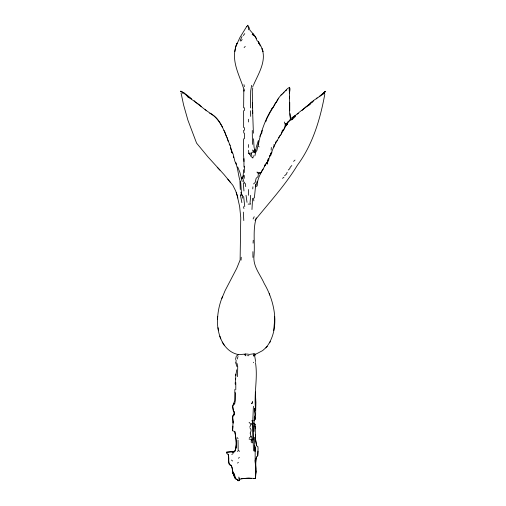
<?xml version="1.0" encoding="UTF-8"?>
<svg xmlns="http://www.w3.org/2000/svg" width="506" height="506" viewBox="0 0 506 506"><rect width="100%" height="100%" fill="white"/><g stroke="black" fill="none" stroke-linecap="round" stroke-linejoin="round"><path stroke-width="0.76" d="M232.912 426.115L232.589 430.758L233.07 421.795L232.754 417.792L233.07 415.552L234.512 414.749L234.512 412.029L233.392 411.068L232.589 406.426L234.67 400.663L234.835 392.504M255.644 410.429L255.802 400.828L255.321 392.023M255.321 408.026L254.36 408.987L254.682 409.152L255.321 408.026L255.479 399.228M251.318 442.763L251.159 440.682L253.082 438.759L252.76 421.795L253.398 406.267M217.542 319.191C217.833 311.449 219.528 303.764 222.507 296.617M243.639 107.898L243.797 90.928M243.639 169.687L243.158 175.443L242.197 178.169L241.235 178.169L242.197 181.527M241.077 260.122L241.235 257.244M235.473 384.016L235.556 382.574M250.679 195.297L250.04 203.14L250.679 204.101L248.117 204.101M253.082 243.158L253.24 240.274M255.802 473.818L255.802 459.891L256.441 457.013L257.725 455.887L258.041 448.525L257.883 446.608L256.599 445.805L255.479 438.923L255.163 424.357L254.044 423.395L254.36 417.475M254.524 437.323L254.841 451.086M217.706 316.307C216.081 331.31 221.944 351.303 238.351 354.567C242.026 354.719 245.853 353.435 249.401 354.402L254.044 353.764L255.321 354.244L256.921 353.605L262.684 350.563L267.326 346.401M235.151 384.016L235.632 378.418M236.391 443.762L236.27 447.848M236.315 448.006L236.435 443.243M251.956 209.541L252.602 198.333M254.36 198.017L255.479 186.973L257.244 181.211M271.165 150.155L271.33 147.436M273.891 147.113L274.05 144.393M241.077 478.701L248.756 478.138L255.321 478.461L255.6 474.66M258.041 451.086L257.725 455.887M289.413 93.009C292.171 80.777 284.347 92.984 280.931 95.09M289.255 90.289L289.577 87.247M255.321 478.296L255.96 468.214L255.644 465.495M252.76 188.89L252.918 186.809M254.36 417.633L254.999 414.749L254.36 408.987M269.565 156.398L270.685 155.437L270.849 153.514L269.565 156.398L268.604 160.402L264.448 166.164M244.436 166.164L244.278 172.565M253.879 478.619L255.479 478.461L255.96 472.376L255.163 461.491L255.163 448.689L254.999 446.924L254.36 445.805M248.598 150.314L248.756 153.198L251.318 153.198L252.443 152.078L255.479 151.756L256.283 147.113L258.364 140.554M235.632 375.692L235.79 374.092M235.79 375.054L235.632 379.538M255.644 184.089L255.321 186.809M255.802 472.459L255.96 470.934M255.644 462.61L256.441 457.013M255.479 476.696L255.72 474.539M265.884 347.843C280.488 329.956 275.239 302.291 264.284 283.651C260.539 275.024 253.462 267.124 253.879 257.244C255.277 244.234 252.424 230.388 256.283 217.865M258.522 144.393L258.844 141.674M252.443 149.997L254.524 152.875L256.921 150.478C259.869 135.76 263.98 121.263 272.127 108.379M235.632 392.662L235.315 400.828L234.67 403.864L233.234 404.825L232.754 406.426L233.392 411.068M238.996 480.7L238.832 477.019L239.793 479.258L239.155 480.7L237.871 480.7L237.396 479.739L235.315 478.461C232.425 474.609 232.868 469.802 231.312 465.495L229.389 464.691C227.985 461.282 229.534 457.645 228.111 454.287L226.669 453.325L226.511 452.206L234.835 451.244C237.447 445.128 235.853 437.943 234.835 431.561L232.589 430.758M236.435 355.686L235.473 359.526M236.112 360.164L235.954 362.726L237.074 363.529L237.712 366.572L237.554 376.654M324.789 94.293C320.216 119.252 312.721 144.564 297.42 165.203C285.359 185.057 269.445 202.273 254.999 220.268M234.512 412.029L233.873 412.029L233.873 414.591L232.912 415.552L232.589 417.633L233.234 423.073L233.07 421.795M262.203 130.308L261.722 133.35L260.603 134.469L259.806 136.386M234.835 51.555L235.632 47.071L237.074 43.225L235.632 47.071M273.727 330.557L274.688 319.191L274.53 316.307M252.76 87.089L252.975 85.912M252.918 157.999L253.398 155.759M235.315 48.671C231.988 62.466 239.376 75.394 243.475 88.044M252.76 88.208L252.279 90.77L252.76 113.496M243.475 175.443L242.836 178.327L244.12 182.811L243.316 183.767L243.955 190.971M236.751 369.772L235.79 375.534M268.446 158.795L267.807 161.357L266.687 162.641M281.254 134.362L282.373 130.308L283.442 129.662M251.64 85.324L250.679 90.928L250.521 107.898M254.841 155.918L255.96 151.598L255.479 151.756M270.21 155.759L271.007 152.875L272.076 152.129M254.044 353.764L253.398 356.003L254.044 355.844M267.484 161.357L268.288 158.795M269.73 156.076L270.685 155.437C273.613 144.273 280.811 135.254 286.213 125.343L287.497 124.381L286.213 124.862L289.577 120.7L292.297 119.422L295.662 116.222M237.232 359.045L238.035 356.483M264.524 166.404L265.245 164.241L266.314 163.602M221.868 298.382L225.069 290.697L236.751 268.288L240.116 259.964L240.755 217.542L239.635 206.499L237.074 195.133L235.632 190.813L232.912 185.373L224.107 174.646L207.941 156.879L196.575 143.109L187.928 120.219L183.608 105.014L181.047 93.009M283.974 129.346L285.732 123.584L286.693 123.584L287.016 124.065L286.485 125.127M232.589 471.415L233.07 472.534L232.912 473.654L234.512 474.135L235.315 478.777L237.232 479.422L237.871 480.7M236.112 45.787L239.952 37.463L246.839 26.261M265.726 121.826L267.168 117.822L269.407 113.818M269.622 113.23L271.007 110.941M287.174 172.242L286.535 174.007L284.612 175.765M275.327 143.274L275.972 141.674L277.408 140.592M253.398 85.324C258.275 73.901 266.63 61.454 262.045 48.671L263.006 51.555L261.564 47.387L259.161 42.909M250.198 432.997L251.001 431.08L251.001 429.638L249.875 427.715M246.998 26.578L247.636 25.3M278.768 137.746L279.489 136.07L280.558 135.323M240.116 40.67L242.032 36.502M271.286 110.34L272.873 107.791M273.253 107.417L275.169 103.414L276.453 102.136M289.577 88.044L289.255 88.689L289.546 98.771M290.058 113.66L290.216 116.222L291.013 117.822L289.413 120.7L287.813 121.826L286.693 123.584M292.297 119.422L290.855 119.58C296.782 113.976 303.17 108.891 309.906 104.533L310.703 102.933L313.745 100.371L324.314 93.332L324.631 92.048L325.434 91.251L324.953 92.212L324.631 92.048L322.872 93.812L324.314 93.332L324.15 92.851M253.082 218.984L254.202 216.745M324.15 92.37L323.669 93.332L325.269 91.409M254.524 355.844L255.321 354.244L254.682 355.844L255.644 361.607M234.835 451.244L233.392 452.845L231.792 451.89L226.511 452.206M232.115 152.395L233.07 153.837L234.835 161.199C238.389 167.796 237.959 175.98 240.755 182.811L241.552 194.336L242.513 195.297L242.678 198.175M276.769 101.548L277.573 100.213M256.599 186.651L257.244 185.531C257.174 177.65 262.14 171.129 265.568 164.564M269.565 342.878L270.368 341.601M249.875 426.754L251.64 423.395M277.731 99.574L278.692 98.132M313.745 100.371L312.784 101.814L308.141 105.014L309.906 104.533M254.202 417.633L254.841 416.672M237.554 451.567L238.193 450.606L238.035 440.201M243.316 35.547L244.759 33.624M316.256 98.879L317.11 97.81M238.516 458.291L239.313 457.329M237.396 355.686L238.351 354.567M254.202 420.353L255.163 419.234L255.644 414.591L255.777 401.65M285.732 90.928L286.485 90.074M254.044 420.511L255.163 419.234L255.163 417.475M302.063 110.46L306.225 106.456L307.983 105.495L312.468 101.491M240.755 41.15L242.197 39.544M283.177 93.117L284.132 92.048M291.817 165.519L290.216 167.284L289.736 168.719L288.293 170.003M247.801 25.3L247.478 25.458L247.801 25.3L248.275 26.103L248.44 29.784M244.12 47.551L245.239 46.432M249.237 438.12L251.001 436.362L250.198 433.161M237.554 463.091L238.351 462.294M253.563 183.931L255.163 182.489L256.125 178.327L258.041 176.569L258.364 173.685L256.921 172.084L259.641 172.888L260.761 173.843M323.669 92.851L319.191 96.532M293.581 161.357L295.017 160.079M241.874 202.659L240.432 195.133L241.552 194.336M282.158 94.078C277.528 98.082 275.618 104.388 271.811 108.853M263.322 169.099L262.367 169.845L261.406 172.084L258.364 173.685M295.34 115.26L292.139 117.658L293.259 117.177M282.531 178.327L283.974 177.208M231.792 454.445L233.07 453.648M297.218 114.097L298.42 113.382M248.275 27.223L248.92 27.058L249.875 30.101L254.044 34.901L252.121 34.427L255.163 36.343L257.08 40.67L258.199 41.625L258.68 43.389M254.044 150.314L255.644 150.155L254.044 150.314L254.044 152.078M239.793 479.258C243.633 478.341 247.712 477.974 251.64 478.461M231.792 451.89L234.67 451.567C237.51 445.4 235.79 437.665 234.835 431.561M189.212 96.848L184.412 93.167L180.566 91.251L182.811 92.37L189.535 97.81M247.478 355.686L248.92 355.686M235.632 363.207L235.315 362.891M252.918 420.676L251.798 420.676L252.76 421.795L252.918 423.395L253.398 449.967L254.044 451.086M254.044 423.395L255.163 424.357M231.312 465.495L232.273 468.056L233.07 473.338M240.432 195.133L242.513 195.297M241.235 178.169L242.836 178.327L242.197 178.169M237.712 480.542L239.155 480.7M253.398 439.885L249.078 439.082M233.873 403.706L234.67 403.864M188.574 96.848L187.131 96.532C196.164 101.693 203.248 109.138 212.261 114.457C222.014 121.984 225.524 134.488 230.028 145.355M233.873 414.591L234.512 414.749M285.732 123.584L287.016 124.065M212.261 114.457L209.699 113.338M228.111 454.287C229.395 457.607 227.852 461.263 229.389 464.533L231.628 465.495M292.139 117.98L291.981 117.98M212.103 114.622C216.992 117.544 220.287 122.522 222.665 127.582M282.373 130.308L283.177 130.788M195.816 102.294L199.94 105.172M200.414 105.817L201.375 106.456M233.07 473.173L234.512 474.135M189.744 97.222L191.666 98.929M266.529 162.964L267.649 163.919L267.004 162.483M231.47 460.049L232.589 461.01M254.467 35.597L256.441 38.424M244.278 354.402L245.878 355.844L245.397 353.922M252.602 157.84L250.521 155.918L250.04 154.317L248.756 153.198L249.875 154.317M286.213 125.665L285.257 124.704L284.296 121.984M223.842 130.523L224.588 131.269L226.188 136.07M181.369 91.567L180.889 91.086L181.047 91.409M244.436 182.811L245.397 183.767L245.72 186.651M205.056 109.334L206.499 110.776M219.946 170.161L217.226 167.284M249.078 422.276L251.001 424.357M227.789 179.13L230.35 182.331M194.177 100.694L195.297 101.972M229.231 144.235L230.192 145.355L231.95 152.717L231.628 150.155M266.845 162.964L267.649 163.919M251.001 436.362L251.798 437.323L252.443 442.921M238.832 450.606L239.471 451.409M233.715 475.096L234.993 476.861L235.315 478.777M258.364 145.836L259.161 146.955M254.202 445.805L254.999 446.924L255.163 451.244M252.918 33.624L254.044 35.224M222.185 342.081L224.588 345.762M237.396 437.639L238.035 438.759M260.28 45.951L258.844 42.909M270.368 154.798L270.685 155.437M184.089 93.009L184.412 93.648M226.992 137.347L228.269 141.509M237.712 166.961L239.952 172.565L241.394 178.169M182.166 92.048L182.647 93.332M258.364 41.309L259.002 43.067M219.787 336.155L220.742 338.881M235.79 162.483L236.435 164.399M269.249 293.575L269.73 295.017M236.112 364.01L236.916 366.572M231.47 150.314L232.273 153.033M236.27 192.255L237.871 198.017M243.955 84.685L244.436 86.608M230.508 147.436L231.147 149.997M243.475 206.657L243.955 208.58M240.913 192.255L241.394 194.336M254.682 150.155L254.044 147.113L253.563 138.789M290.374 118.784L289.577 112.218L289.413 96.21M251.318 153.198L251.798 155.759M256.599 445.805L255.644 440.201L255.321 434.597M253.398 198.017L253.879 200.895M246.998 202.337L246.036 195.297M233.551 156.556L233.715 157.518M218.023 327.673L218.503 330.557M255.479 362.568C257.801 377.059 254.309 391.555 255.321 406.109M244.759 206.657L243.639 196.417M243.316 212.103L243.797 220.584M239.952 181.527L240.274 189.535M255.163 426.28L255.321 428.835M253.398 133.186L252.602 110.618M252.279 130.466L252.443 144.393M250.521 110.776L250.679 116.38M243.639 130.308L243.797 133.027M255.163 460.049L255.321 462.775M244.037 89.486L244.12 90.928M243.797 88.208L243.955 91.086M243.955 161.522L243.475 153.033L243.639 138.789M255.479 395.059L255.644 399.386M289.736 102.294L289.736 110.776M254.524 408.987L254.524 411.871M254.202 423.395L254.202 426.115M254.044 425.957L254.044 431.397M253.563 362.245L253.563 362.726M252.918 251.64L252.918 257.402M252.443 102.775L252.443 107.898M248.598 119.258L248.598 121.984M248.598 144.552L248.598 147.436M248.598 189.535L248.598 195.297M244.594 107.734L244.594 110.618M244.594 127.582L244.594 130.308M244.594 133.186L244.594 138.789M244.278 175.443L244.278 178.327M243.955 158.637L243.955 167.119M243.639 110.618L243.639 127.582M235.79 382.574L235.79 389.62M234.835 389.462L234.835 392.182M252.602 401.783L251.798 403.706L252.602 401.783"/></g></svg>
